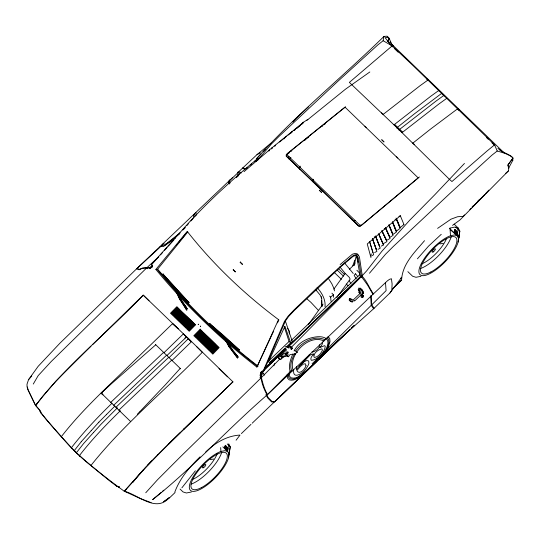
<?xml version="1.0" encoding="UTF-8"?>
<svg xmlns="http://www.w3.org/2000/svg" width="540" height="540" viewBox="0 0 540 540"><rect width="100%" height="100%" fill="white"/><g stroke="black" fill="none" stroke-linecap="round" stroke-linejoin="round"><path stroke-width="0.81" d="M452.527 225.376L459.837 220.077L508.558 170.775L508.802 167.744L512.811 160.333L512.865 158.254L507.938 165.017L508.552 168.089L508.896 167.906L507.911 164.99L513 158.065L511.461 156.404L505.008 153.353L497.232 150.998L494.573 144.862L412.479 65.043L392.155 45.88L383.137 40.73L377.791 44.948L337.743 81.412L279.389 136.04L271.458 143.937L258.404 159.212M392.567 288.839L401.591 280.226C402.158 264.134 414.767 252.18 424.528 240.678M362.421 292.761L362.536 290.412L359.924 287.894M93.474 432.56L83.619 443.549L76.41 452.75L76.666 453.263M225.065 448.16L224.903 447.059L224.613 447.721C225.923 449.152 224.525 443.245 226.348 446.324L226.382 448.045L226.341 447.491M225.14 446.89L225.43 445.277L225.099 447.127M454.639 232.463L454.478 231.356L454.187 232.025L454.653 232.234M455.159 232.045L455.146 231.383L454.667 232.079L455.004 229.581L454.734 230.033A0.891 0.459 -86.1 0 0 454.66 230.641L454.721 230.999M455.024 232.538L455.497 233.138L455.922 230.621C454.322 227.131 454.91 234.434 454.781 229.919M286.214 156.047L286.322 154.413L345.013 107.156L418.169 177.863L360.45 226.058L358.493 225.902L286.214 156.047L322.34 190.35L358.803 226.226M286.625 156.472L286.733 154.818L289.319 152.739M371.203 253.861L370.933 257.54L367.254 243.959L400.37 215.696M180.05 432.844L157.559 454.997M228.893 453.951L227.664 451.514L224.93 450.65L220.921 451.44A26.912 9.133 -46 0 0 191.68 479.365A26.912 9.133 -46 0 0 202.311 488.221A26.912 9.133 -46 0 0 228.521 457.778L229.163 452.918M229.513 450.704L229.082 453.127M458.467 238.255L457.238 235.811L454.505 234.954L450.495 235.744A26.912 9.133 -46 0 0 421.254 263.668A26.912 9.133 -46 0 0 431.885 272.518A26.912 9.133 -46 0 0 458.096 242.075L459.162 235.359L459.007 236.068M458.636 237.56L459.088 235.008M450.596 229.919L457.238 235.811L457.245 235.143A1.242 0.452 -86.3 0 1 457.319 234.556L457.569 232.706L457.09 232.099L456.874 234.374L456.935 232.22M392.276 46.933L392.155 45.88L349.36 82.391L398.027 128.722L449.429 179.327L451.946 181.535L486.851 151.16L494.573 144.862L494.802 145.253M293.699 369.299C292.039 381.409 304.695 372.087 307.071 367.153A9.673 3.281 -46 0 0 308.88 363.278L308.738 361.368L308.198 360.727L306.396 360.626L303.946 361.861L300.598 364.635M458.858 236.257L459.83 231.14L458.312 228.13L454.16 224.12M225.605 447.626L225.923 448.835M226.213 447.998L226.024 449.125L226.76 450.401L225.902 449.314L226.213 447.998L226.442 448.281M226.287 447.579L226.348 446.661M226.537 447.734L226.631 447.181L226.679 449.287L226.611 448.382M226.631 448.011L226.732 448.693M226.753 448.011L226.591 447.64M227.09 450.313L227.57 450.92L227.995 448.402L227.516 447.795L227.212 449.8M455.22 232.119L455.159 231.545L455.18 231.923M456.158 233.314L456.003 232.943M456.239 233.408L456.165 231.944M456.732 234.198L457.144 235.224L457.502 233.125M299.471 169.364L300.031 166.064M126.056 489.389L124.294 491.279C107.885 479.25 91.517 466.641 76.41 452.75C63.41 439.837 51.503 425.837 40.014 411.575L39.825 410.191M229.547 451.649L229.547 450.853L229.082 454.093L229.061 453.256M229.048 453.931L229.581 451.022M229.169 453.728L229.19 452.81M458.622 238.228L459.115 235.143L459.196 235.541M356.137 255.947L354.341 265.228L354.996 262.885M458.818 236.669L458.615 237.526M383.137 40.73L384.001 36.41L387.058 36.18L389.536 38.725L387.443 41.222M228.521 457.778L230.256 446.837L228.737 443.826L227.745 450.252A1.242 0.452 -86.3 0 0 227.671 450.839L227.664 451.514L222.858 446.87M458.096 242.075L459.83 231.14L455.679 227.131M349.198 299.984L352.323 302.069L350.082 301.104L349.198 299.984L349.468 298.755L350.622 298.613L352.181 299.646M229.588 451.062L229.466 452.021M296.615 366.525L296.372 369.671L299.349 365.89L309.744 355.165C318.681 351.824 309.461 355.826 311.047 359.863L311.459 360.329C317.837 359.714 324.614 352.613 325.269 346.235L324.614 345.661C314.408 349.522 323.534 346.673 322.333 342.009M259.969 375.449L261.482 371.264L262.791 371.918L263.81 371.061L285.397 321.044L288.657 316.433L294.273 310.48L341.226 266.375L353.059 256.372L355.469 255.508L357.203 256.028L358.331 257.951L361.388 277.06L362.32 276.163L359.438 256.993L358.304 254.988L356.198 254.522L353.43 255.413L341.192 265.707L317.338 287.584L293.848 310.115L287.908 316.426L284.459 321.354L262.791 371.918M289.319 332.201L289.555 331.412L287.644 328.361M232.747 177.404L137.018 268.427L60.035 343.076L38.144 366.343L28.526 379.694L27 384.23L27.061 386.735L28.033 389.853L35.566 405.493L39.791 410.198L40.858 412.864M299.498 168.284L300.044 166.698M256.892 367.065L278.525 319.626C244.607 294.273 213.435 264.708 187.238 231.404L155.878 269.44C185.74 305.613 219.794 338.371 256.892 367.065L273.571 331.263M352.755 265.795L354.814 260.104M256.824 159.86L257.06 159.246L254.711 161.325M273.827 365.81L274.705 363.582M299.248 168.446L299.882 166.88M225.2 445.628L225.16 445.73A0.891 0.459 -86.1 0 0 225.085 446.337L225.146 446.695M294.091 351.027C297.655 343.615 305.276 338.972 313.193 337.392C317.696 336.467 322.299 336.076 326.363 338.607M295.92 350.791L296.048 350.501C302.049 341.901 314.881 334.8 325.094 339.809M161.325 492.305L152.624 499.635C193.205 467.485 228.001 428.807 267.111 394.949C263.473 388.49 260.874 380.936 260.55 373.491L261.414 371.493M238.208 174.94L237.958 175.5L238.437 175.635M277.479 322.913L278.903 319.882M292.768 354.119C290.392 359.89 287.975 366.512 290.56 372.627L289.184 372.06M294.57 353.673C291.877 359.113 289.197 365.459 291.877 371.399L290.635 371.135M325.188 350.845L326.957 347.2L327.983 343.251L327.685 340.315L326.012 338.594M326.471 349.576L327.895 346.639L328.975 342.488L328.658 339.404L326.977 337.608M327.827 348.233L330.021 341.678L329.697 338.438L327.969 336.589M229.041 453.317L230.256 446.837L227.293 443.975M209.291 324.526L209.939 323.71L224.032 335.9L239.227 349.738L238.856 350.467L209.291 324.526L209.939 323.71M238.667 350.514L239.227 349.738M229.351 184.019L228.434 182.075L229.541 179.935M33.271 384.055L38.165 375.664L51.165 361.557L146.65 267.935L158.679 256.817M268.886 151.126L269.696 149.675L303.622 122.195L307.874 119.333M271.593 148.932L272.336 147.609L271.586 148.757M274.786 146.353L275.501 145.166M188.372 303.23L188.993 302.522L162.965 274.091L162.554 274.766L188.372 303.23L188.993 302.522M162.554 274.766L163.262 274.023M260.408 375.449L262.447 372.188L264.56 375.104M200.09 456.827C189.682 466.925 179.901 478.258 174.825 492.048L175.075 492.527L169.486 497.88L163.573 501.755L169.236 497.644C156.033 513.169 138.105 494.573 124.301 491.225L139.617 474.012M168.959 357.737L188.406 338.634L191.376 341.753L171.828 360.72M457.576 233.05L458.312 228.13L454.943 227.07L449.995 228.042L450.495 235.744M284.074 138.827L285.012 137.45L284.067 138.713M308.279 324.682L323.041 304.162M333.862 289.109L345.175 273.375L339.856 266.895M336.879 297.554L350.143 279.099L349.238 277.303L345.175 273.375M455.956 232.349L456.05 230.776L456.017 232.585M385.465 282.346L386.093 290.642L312.086 363.832L373.613 308.752L389.934 292.964L391.838 290.399L392.094 283.858L391.433 278.748L389.596 279.288L387.49 280.773L373.43 293.861L267.111 394.949M152.401 265.896L151.065 267.685L149.648 268.407M291.62 370.258L267.523 394.551C263.756 388.193 262.015 380.693 260.55 373.491L262.332 371.108M389.934 292.964L401.726 277.243L400.646 278.485M327.152 349.623L321.719 356.103A28.235 2.241 -44.3 0 1 305.741 371.682C300.827 375.151 296.041 381.787 289.19 379.863L287.422 377.973L287.091 374.733M181.879 487.829L195.372 470.779M236.095 440.208L240.01 435.065C226.732 435.834 215.143 442.814 205.747 451.926M39.832 410.319L35.687 405.479C66.919 364.514 107.98 332.411 143.228 295.137L188.406 338.634M134.014 480.607L124.355 491.198M27.25 386.957L28.134 390.008L35.566 405.493L42.896 396.023L55.944 381.031L90.922 346.235M141.014 472.426L132.516 482.537L145.375 467.458L157.633 454.923M114.932 406.046L98.834 422.206L81.466 441.45L74.25 450.65L74.513 451.17M369.455 273.254L385.553 254.205L393.485 246.301L451.838 191.68L491.886 155.216L497.232 150.998M155.878 269.44L157.309 269.602L187.785 231.93M294.226 130.626L295.758 128.75L294.226 130.322M176.256 245.342L177.316 244.053M178.382 242.764L187.414 231.809M288.448 356.751L287.327 356.218L288.448 356.751L290.101 354.591L295.691 353.842M387.221 41.486L389.367 38.894L388.456 38.016M290.655 133.34L292.059 131.645M302.164 123.998L303.615 122.269L299.572 125.915M140.346 473.29L143.613 469.463M186.759 225.713L188.318 223.898M147.555 501.248L140.576 498.67L124.247 491.204L125.577 489.787L124.463 490.968M324.574 352.06L320.753 356.508A25.994 3.868 -44.4 0 1 306.281 370.663C301.88 374.031 297.27 379.532 291.026 377.804L289.426 376.09L289.204 373.889M324.864 352.073L311.182 366.444L306.031 371.169L297.027 378.121L293.072 379.202L290.135 378.803L288.454 377.001L288.137 373.923M292.869 122.081L296.204 118.274L308.333 107.008M417.407 258.842L428.524 246.152L441.261 234.32M28.526 379.694L31.739 376.056M180.212 368.401L165.355 384.831L139.988 411.487M145.753 492.764L157.552 479.729L180.468 456.752L261.259 377.73L279.801 358.979L280.415 359.579L283.311 356.69M139.637 474.093L139.712 474.107C169.276 441.943 201.602 412.405 232.855 381.915L168.19 444.488L171.369 441.329M136.6 268.826L139.104 269.777L142.108 268.407L151.065 267.685L152.361 265.801L151.592 264.452L185.821 226.031C207.961 201.535 232.713 179.185 258.134 158.18M35.566 405.493L37.24 403.63M158.767 256.763L151.592 264.452M160.447 254.9L162.689 252.416M164.369 250.553L167.164 247.448M168.284 246.206L173.88 239.996M182.837 230.06L185.078 227.576M119.198 486.992L116.802 486.263L119.34 486.952M93.575 432.445L100.994 424.298L117.464 407.768M184.012 228.953L185.139 227.732M186.597 336.879L166.847 355.61M387.943 40.433L389.536 38.725L388.051 37.172L385.148 37.719L390.238 44.3M286.058 348.955L260.55 373.491L262.825 371.041M264.526 369.205L271.924 361.246M485.453 193.766L488.876 190.1M260.928 154.069L256.507 158.774C295.772 114.791 341.942 77.598 384.001 36.41M263.135 151.72L265.464 149.411M270.533 362.462L271.681 361.24M464.461 163.431L434.822 194.717L409.664 220.259L381.875 251.269L366.721 270.797L361.908 275.987C367.004 281.097 369.279 288.103 373.43 293.861M190.964 220.887L193.212 218.504M265.059 368.105L268.475 364.493M147.474 465.264L151.72 460.85M184.032 428.902L183.445 429.516L202.061 411.413M137.302 414.275L139.786 411.696M299.147 366.127L309.839 355.165M472.149 206.921L473.303 205.74M477.353 201.616L479.669 199.26M284.972 353.754L287.267 351.432M290.135 348.53L361.375 276.5L367.713 285.296L372.931 294.327M462.854 216.662L464.589 214.9M469.807 209.621L470.968 208.454M472.129 207.279L484.88 194.38M172.584 323.622L178.153 328.793L172.584 323.622L133.826 361.199C108.972 385.648 82.769 409.03 61.331 436.671L61.594 437.171M91.287 465.885L91.024 465.386C123.93 423.988 165.247 390.299 202.048 352.566L202.372 352.249M112.03 403.184C97.666 417.224 83.707 431.791 71.422 447.707L76.585 453.188L85.381 461.059L109.316 480.634L116.843 486.338L119.246 487.067M183.425 333.841L163.829 352.856M120.353 410.731C105.901 424.858 91.841 439.493 79.488 455.504L79.745 456.017M191.376 341.753L188.521 338.749L187.603 339.647M92.846 344.351L143.228 295.137L149.04 300.814M152.307 266.558L151.065 267.685L152.28 266.517L151.065 267.685L147.164 267.469L142.547 267.988L139.563 269.339L137.018 268.427L162.216 245.194L164.815 245.268L179.827 233.699M184.93 338.06L186.354 336.67L187.387 337.574L233.037 381.929M260.55 373.491L285.869 348.968M287.672 347.213L361.22 275.974L287.084 347.166L292.505 342.002L285.457 321.287M349.407 269.285L354.841 264.026M355.327 274.091L354.125 275.252L356.137 278.795M237.539 176.31L238.309 175.561M291.263 340.423L359.762 274.637M264.6 368.759L285.262 348.921M264.6 368.766L285.221 348.982M287.881 347.2L361.375 276.5M241.387 433.573L250.992 424.359M252.194 423.205L277.378 399.067M279.2 397.319L316.75 361.24M318.573 359.498L331.898 346.694M333.713 344.945L347.645 331.56M349.785 329.684L275.056 401.396L272.153 401.551L268.312 397.717L266.693 394.943M351 328.516L354.038 325.6M394.274 287.003L399.951 281.556M349.704 329.852L274.543 401.976L271.708 401.99L267.867 398.156L265.849 394.693M351.52 328.118L354.557 325.202M279.187 358.479L278.444 357.676L286.706 349.772M288.475 348.084L290.243 346.39L292.397 348.185L291.202 349.326M287.834 355.887L281.516 357.365L280.699 356.603L283.669 353.768L288.34 354.119M285.653 354.456L288.164 352.161M291.101 349.353C294.84 348.388 286.598 344 292.093 348.293L292.397 348.185M149.371 268.036L151.942 265.586M269.062 360.572L289.055 341.523L284.195 326.592M285.322 347.942L269.332 362.711L268.576 361.814L284.958 326.221L290.675 342.832L286.517 346.808M283.419 356.758L280.429 359.613L278.444 357.676M285.815 354.47L288.212 352.181M354.557 301.01L362.678 293.274L362.792 290.918L360.504 288.461L359.113 288.63L358.722 290.156L359.795 291.452L358.992 290.668M360.781 294.199L362.002 294.577L363.494 293.146L363.319 291.782L361.206 289.278M237.587 172.8L256.979 154.649L271.1 143.114M260.732 375.658L263.311 373.214M105.449 389.063L101.176 393.073L130.592 421.504M236.311 177.572L238.126 175.898M225.376 447.876L225.747 449.118L225.389 448.322M111.308 383.879L101.189 393.086L102.229 394.092M456.59 234.259L456.968 235.501L456.611 234.704M227.016 449.955L227.448 448.214M296.609 128.331L299.619 125.638M111.584 383.623L155.77 344.776M505.474 173.522L508.558 170.775M180.023 232.828L166.05 244.094L162.601 244.1M289.042 159.165L290.932 157.484M287.854 157.7L289.109 156.587M279.612 142.027L284.081 138.247M244.013 171.68L269.696 149.675M250.391 165.044L251.626 163.984M300.665 124.733L303.622 122.195M340.139 264.58L352.418 254.205L355.171 253.382L357.305 253.807L358.081 255.116M330.993 301.293L330.656 297.108L333.396 294.8L331.898 293.2M162.567 491.258L163.809 490.212M306.578 120.636L345.566 89.134L369.826 71.975M366.532 127.764L364.905 126.191M396.238 156.472L397.865 158.044M419.411 176.972L361.692 225.167L359.735 225.018L287.456 155.162L287.557 153.522L345.607 106.785M321.577 126.772L322.846 125.739M324.122 124.706L325.397 123.667M290.608 151.7L291.904 150.66M304.817 140.272L306.106 139.232M307.402 138.193L308.691 137.153M383.171 114.399L420.026 85.745L427.977 80.035L428.247 80.588L427.133 79.434L428.2 80.426M393.991 124.835L430.839 96.201L438.77 90.484L439.013 90.869M402.064 132.631L438.905 103.997L446.843 98.28L447.086 98.672M412.87 143.107L430.502 129.128L457.684 108.736L459.007 110.234M403.913 224.6L400.228 227.502L396.536 218.768M256.25 161.271L258.242 159.712M285.404 137.214L286.726 136.175M288.05 135.142L292.68 131.517M294.003 130.478L295.326 129.445M296.649 128.405L299.963 125.813M320.814 189.128L322.974 191.221M256.979 154.649L260.314 152.8M437.596 228.386L450.974 219.173L457.556 216.749L462.443 216.371M238.505 175.001L236.831 176.83M175.77 237.769L163.505 246.524L160.07 246.517M393.707 233.908L396.38 232.112L392.479 222.224M399.769 281.347L401.591 280.226M390.575 236.898L393.073 235.366L388.915 225.248M387.295 240.064L390.103 238.41L385.533 228.224L384.237 228.852M372.229 255.562L373.66 254.732L369.711 241.718M150.275 267.968L152.327 266.807M398.965 216.506L400.336 215.744L403.961 224.566M381.321 246.098L383.508 244.897L378.905 234.212M395.003 219.821L396.34 219.112L400.113 228.366L396.488 231.059L392.648 221.994M378.007 249.338L380.241 248.177L375.557 236.385L374.22 236.972M374.652 252.551L376.893 251.39L372.6 239.004M352.067 301.556L354.301 300.503M512.136 160.63L512.811 160.333M247.232 167.839L245.174 168.689L242.919 167.738M246.031 168.615L244.688 169.148L242.426 168.203M280.699 356.603L288.029 355.151M420.923 276.318L415.976 277.29L412.607 276.23L407.869 271.654M191.349 492.021L186.401 492.993L183.033 491.933L180.07 489.071M439.925 243.905L443.198 243.331M210.35 459.601L213.624 459.027M325.85 350.851L326.734 350.717M324.769 351.986L325.431 351.884M91.186 430.616L91.422 430.353M285.188 346.646L288.158 347.247M296.615 352.58L297.385 352.478L294.26 350.163M161.372 245.268L162.216 245.194M239.537 173.084L237.431 173.212L230.02 180.272L229.379 181.757L230.162 182.986M81.263 441.7L81.466 441.45M237.647 172.179L240.097 172.085L241.103 173.063M106.421 414.464L106.596 414.281M98.651 422.408L98.834 422.206M359.417 226.233L360.45 226.058M352.215 220.367L355.577 220.496M387.47 41.357L388.172 41.391L391.493 45.765M239.274 174.717L237.62 174.596L237.877 175.109M147.164 267.469L150.107 268.178M323.906 340.943C308.806 333.646 287.834 355.084 293.112 370.224M148.345 501.512L151.16 502.726M454.694 231.579L454.667 232.079M225.072 447.262L224.863 447.512C225.531 448.821 225.747 445.547 225.518 447.815M349.468 298.755L352.006 300.281L353.565 299.666L360.956 292.586L361.105 290.567L358.553 288.083M234.198 352.411L238.316 357.251L230 346.282L224.316 336.724L223.027 335.907L229.291 346.511L237.614 358.128L228.994 346.835L223.371 336.406L232.2 349.832M499.453 149.6L502.038 151.436M497.894 148.23C502.085 152.948 508.984 153.387 513 158.065M257.222 366.154C220.455 337.932 186.705 305.444 157.309 269.602M146.65 267.935L147.703 268.731M258.134 366.181C228.764 343.683 201.663 318.269 176.634 291.047M361.388 277.06L360.113 276.068L356.832 256.757L356.062 255.447M358.513 291.857L359.606 292.734M289.055 341.523L290.675 342.832M211.41 326.025L213.86 328.144M215.082 329.204L218.147 331.857M219.375 332.924L223.047 336.103M209.655 323.804L239.038 349.785M306.612 298.593L310.925 302.36L318.661 310.635M183.303 333.963L186.354 336.67L183.546 333.963M312.073 351.715L312.424 352.039C315.63 351.257 320.078 348.597 319.464 344.77M223.661 336.636L227.306 339.957M229.129 341.611L232.173 344.378M233.996 346.039L237.033 348.806M381.55 112.84L383.218 114.358M394.362 124.538L402.557 132.239M361.415 294.037L362.002 294.577M309.211 354.672L309.744 355.165M329.582 296.116L330.656 297.108M278.539 357.777L279.801 358.979M444.116 95.789L441.72 93.339L414.545 113.751L396.664 127.913L398.027 128.722L398.824 129.998L435.956 101.142L443.88 95.425L444.13 95.809L441.97 93.724M457.704 108.776L459.311 110.308M74.358 450.515L76.518 452.608M218.997 368.462L227.617 376.873M504.265 152.975L393.046 45.488L391.702 44.051L389.367 38.894M394.261 48.445L398.189 52.238M486.547 137.626L488.228 139.253M491.933 142.837L494.735 145.544M394.483 124.443L402.435 132.341M449.429 228.265L457.238 235.811M338.209 268.4L344.79 274.766M337.487 270.371L343.474 276.149M334.233 272.396L341.429 279.349M346.221 283.986L348.023 285.721M155.48 344.5L180.671 368.847M101.621 393.505L103.012 394.848M394.132 124.457L396.482 126.731M358.142 289.595L359.788 291.188L359.903 292.775M163.978 352.714L163.607 352.357L110.781 402.354M166.907 355.543L166.563 355.212L113.731 405.202M169.067 357.635L168.723 357.298L115.891 407.295M172.044 360.511L171.68 360.153L118.847 410.15M426.357 78.462L428.004 80.069M286.322 154.413L286.733 154.818M362.927 292.592L363.494 293.146M196.844 346.856L202.291 352.33M412.918 143.066L414.484 144.666M391.331 43.889L393.248 45.893M71.685 448.214L46.67 420.086L40.898 412.938L40.716 411.433M356.873 270.257L359.654 273.166M175.5 289.859L157.606 269.15M317.135 287.618C321.908 292.869 325.715 299.477 325.046 306.801M315.374 289.285L320.18 295.103L321.739 298.586L321.719 306.639M358.985 292.235L359.93 293.328M188.791 302.549L162.965 274.091M162.851 274.691L170.093 282.704M171.761 284.546L172.874 285.781M177.35 290.736L178.47 291.985M179.597 293.227L185.767 300.085M186.894 301.327L188.575 303.197M184.626 305.39L186.239 307.307M237.04 356.083L236.696 355.637M344.702 263.095L353.234 273.49M361.611 289.717L362.819 291.242M355.273 273.469L357.804 276.622M259.976 377.231L260.746 378.202M456.084 230.823L456.941 231.917L456.516 234.428L455.659 233.341M456.219 231.66L456.327 232.315M455.915 231.795L456.206 231.485L456.536 231.903L456.239 232.355M226.51 446.519L227.367 447.613L227.036 450.401L227.387 451.197L226.908 450.589L227.3 448.031M226.28 446.735L225.99 448.423M225.713 447.404L225.639 447.815M226.429 448.639L226.665 449.111M226.085 449.037L226.942 450.131M291.674 340.949L292.505 342.002M374.119 308.239L371.689 304.783L371.149 295.502M185.47 306.349L187.252 308.894M373.613 308.752L371.223 305.215L370.656 295.961M180.725 299.619L182.027 301.543M182.891 302.825L184.194 304.749M185.011 305.964L185.78 307.105M187.333 308.968L180.596 298.694L175.635 288.103L179.854 298.856L186.853 310.244L179.55 299.14L174.346 287.969L177.917 294.577M328.799 279.119L331.796 283.73L333.956 288.502L334.483 290.905M228.434 182.075L229.244 183.458M390.089 41.722L390.92 43.166M349.299 280.834L350.906 283.662M225.437 338.668L229.703 346.606M79.846 456.111L79.609 455.612M289.008 332.674L289.663 333.936M224.316 336.724L229.291 346.511M76.322 452.669L76.585 453.188M74.439 450.846L74.695 451.366M381.942 230.769L386.573 240.428L382.01 230.85M381.895 231.086L386.917 241.637L383.123 243.79L378.824 234.367M174.44 287.172L179.854 298.856M385.621 227.846L389.954 237.276M385.499 227.84L389.752 237.195M378.56 233.813L383.508 244.897M389.03 224.91L393.032 234.353M388.921 224.957L392.722 234.151M396.029 218.059L399.769 227.151M375.502 236.081L379.802 246.881M392.465 221.913L396.029 230.897M375.57 236.075L379.559 246.132M372.479 238.619L376.245 249.345L372.452 238.64M369.65 242.062L372.931 252.572M260.53 374.895L261.259 377.73M356.832 256.757L358.195 262.285M196.331 215.237L195.851 212.483M195.068 216.439L194.589 213.685M193.88 217.566L193.401 214.819M185.335 307.577L185.652 308.88M185.031 306.268L185.179 306.929M458.764 237.107L458.818 237.614M458.636 237.755L458.656 238.397L458.582 238.012M333.396 294.8L333.639 297.236M220.671 447.593L220.921 451.44M321.455 296.622L321.557 298.276M321.698 300.746L322.043 306.524M313.227 179.294L313.315 181.818M312.984 179.307L313.045 181.832M451.264 236.722A26.541 9.005 -46 0 1 420.701 268.454M446.486 238.66A22.525 7.641 -46 0 1 421.686 263.925M221.69 452.419A26.541 9.005 -46 0 1 191.126 484.151M217.168 453.674A22.525 7.641 -46 0 1 192.78 479.351M363.447 295.751L363.353 296.845L362.556 297.608L361.557 297.54L361.004 296.838L361.139 295.758L361.915 295.016L362.9 295.022L363.447 295.751M225.504 446.168L225.828 446.985L225.943 446.31L225.504 446.168M455.078 230.472L455.402 231.289L455.517 230.607L455.078 230.472M454.95 232.18L455.321 233.422L454.95 232.18M455.666 232.484L455.476 233.611L456.334 234.698L455.666 232.484M200.462 326.14L200.381 326.592L200.462 326.14M313.99 355.131L313.949 356.947L314.651 357.46C318.269 356.886 321.057 353.444 322.427 350.257L321.921 348.82C318.708 349.576 315.171 351.877 313.99 355.131M306.005 365.499C305.35 368.969 299.315 375.502 296.838 370.595L300.476 366.329L303.433 364.007L305.424 363.798L306.005 365.499M233.341 269.622L233.111 269.906L235.501 271.708L235.271 271.998L233.341 269.622M240.422 262.035L240.064 262.42L242.582 264.127L242.224 264.506L240.422 262.035M177.363 307.233L171.005 313.754L170.458 313.227L176.823 306.72L177.363 307.233M178.416 308.246L172.058 314.766L171.511 314.24L177.869 307.726L178.416 308.246M179.482 309.272L173.124 315.785L172.577 315.259L178.943 308.752L179.482 309.272M180.603 310.351L174.245 316.872L173.698 316.346L180.063 309.832L180.603 310.351M181.656 311.371L175.298 317.885L174.751 317.358L181.116 310.851L181.656 311.371M182.736 312.404L176.378 318.924L175.831 318.398L182.189 311.891L182.736 312.404M183.816 313.45L177.458 319.97L176.911 319.437L183.276 312.93L183.816 313.45M184.876 314.469L178.517 320.99L177.971 320.463L184.329 313.949L184.876 314.469M185.942 315.488L179.584 322.009L179.037 321.476L185.396 314.969L185.942 315.488M187.022 316.528L180.664 323.048L180.117 322.522L186.482 316.015L187.022 316.528M188.075 317.54L181.717 324.061L181.17 323.534L187.535 317.027L188.075 317.54M189.142 318.566L182.783 325.087L182.237 324.56L188.602 318.047L189.142 318.566M190.235 319.613L183.877 326.133L183.33 325.607L189.695 319.093L190.235 319.613M191.282 320.605L184.923 327.125L184.376 326.599L190.735 320.092L191.282 320.605M192.348 321.638L185.99 328.151L185.443 327.625L191.808 321.118L192.348 321.638M193.475 322.718L187.117 329.238L186.57 328.705L192.935 322.198L193.475 322.718M194.535 323.737L188.17 330.257L187.63 329.731L193.988 323.217L194.535 323.737M195.601 324.763L189.243 331.283L188.696 330.757L195.062 324.243L195.601 324.763M200.178 329.184L193.82 335.704L194.366 336.231L200.711 329.711L200.178 329.184M201.265 330.244L194.906 336.764L195.453 337.291L201.805 330.77L201.265 330.244M202.325 331.263L195.966 337.784L196.513 338.317L202.858 331.79L202.325 331.263M203.459 332.37L197.1 338.891L197.647 339.417L203.992 332.897L203.459 332.37M204.545 333.43L198.187 339.95L198.734 340.477L205.085 333.956L204.545 333.43M205.619 334.476L199.26 340.997L199.807 341.523L206.152 335.003L205.619 334.476M206.726 335.556L200.367 342.077L200.914 342.603L207.259 336.082L206.726 335.556M207.812 336.623L201.454 343.143L202.001 343.67L208.352 337.142L207.812 336.623M208.872 337.649L202.513 344.169L203.06 344.696L209.412 338.175L208.872 337.649M209.966 338.708L203.607 345.222L204.154 345.755L210.499 339.228L209.966 338.708M211.059 339.775L204.701 346.295L205.247 346.822L211.592 340.301L211.059 339.775M212.112 340.794L205.754 347.315L206.3 347.841L212.645 341.321L212.112 340.794M213.206 341.854L206.847 348.374L207.394 348.901L213.739 342.374L213.206 341.854M214.286 342.9L207.927 349.421L208.474 349.947L214.819 343.426L214.286 342.9M215.345 343.926L208.987 350.447L209.534 350.973L215.879 344.453L215.345 343.926M216.466 345.006L210.107 351.526L210.654 352.053L216.999 345.533L216.466 345.006M217.553 346.073L211.194 352.593L211.741 353.12L218.086 346.599L217.553 346.073M218.612 347.099L212.254 353.619L212.8 354.146L219.152 347.625L218.612 347.099M198.484 324.23L198.221 324.506L198.484 324.23M237.803 175.675L237.222 175.932L237.803 175.675M362.05 295.751L361.773 296.021L362.603 297.101L362.88 296.838L362.05 295.751M381.78 139.799L383.94 141.892L381.78 139.799M319.322 190.208L321.482 192.294L319.322 190.208M433.229 251.903A2.255 0.763 -46 0 0 435.348 248.954A2.255 0.763 -46 0 0 432.601 250.655A2.255 0.763 -46 0 0 433.229 251.903M430.839 272.005A24.732 8.39 -46 0 0 456.867 239.638A24.732 8.39 -46 0 0 428.409 254.313A24.732 8.39 -46 0 0 430.839 272.005M203.654 467.6A2.255 0.763 -46 0 0 205.774 464.657A2.255 0.763 -46 0 0 203.026 466.358A2.255 0.763 -46 0 0 203.654 467.6M201.265 487.708A24.732 8.39 -46 0 0 227.293 455.335A24.732 8.39 -46 0 0 198.835 470.009A24.732 8.39 -46 0 0 201.265 487.708"/></g></svg>
